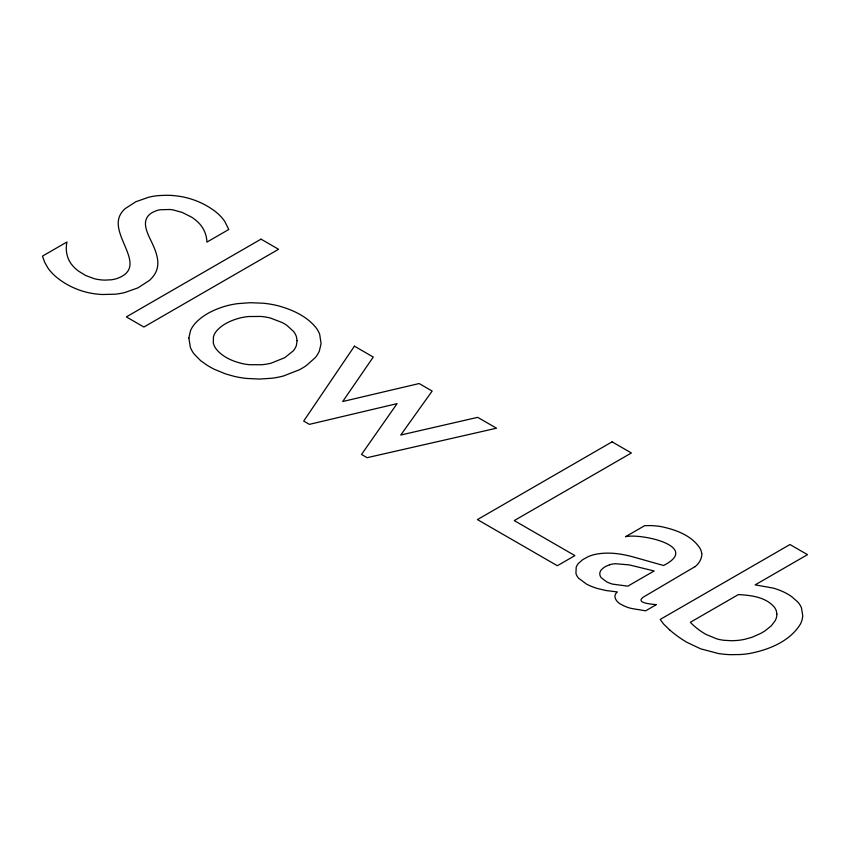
<?xml version="1.0" encoding="UTF-8"?>
<svg xmlns="http://www.w3.org/2000/svg" width="850" height="850" viewBox="0 0 850 850"><rect width="100%" height="100%" fill="white"/><g stroke="black" fill="none" stroke-linecap="round" stroke-linejoin="round"><path stroke-width="1.27" d="M694.939 566.695L643.142 597.231C634.929 603.309 652.779 604.201 656.349 604.637L645.649 610.81L631.444 608.472A29.665 17.128 0 0 1 621.839 604.743C616.941 602.852 611.734 596.105 617.398 591.951L605.699 590.474L597.348 588.466A50.224 28.996 0 0 1 586.521 584.099L578.574 578.202A28.433 16.416 0 0 1 575.949 573.367L576.173 567.332A27.997 16.161 0 0 1 578.499 563.338L582.654 559.693L588.115 556.676A29.336 16.936 0 0 1 595.595 554.306C608.154 551.767 621.18 553.626 633.399 556.994L663.574 565.505C701.399 546.199 640.369 533.024 625.494 536.733L644.683 525.661L650.197 525.587A44.827 25.883 0 0 1 660.949 526.575C675.591 529.614 691.964 535.426 700.251 548.707A39.578 22.854 0 0 1 701.654 553.318M609.577 564.782L605.933 566.302A22.706 13.111 0 0 0 603.968 567.481L601.503 569.617A16.023 9.244 0 0 0 599.877 572.889L599.824 573.389A17.223 9.945 0 0 0 599.909 574.887A16.331 9.424 0 0 0 601.237 577.724L606.518 581.74A27.827 16.065 0 0 0 612.521 584.12L627.81 586.16L654.128 570.966L629.17 564.878L615.304 563.709A16.49 9.52 0 0 0 609.577 564.782M669.726 630.009L663.584 624.006L660.206 619.438L789.958 544.531L807.5 554.657L755.151 584.874L773.139 588.072A54.528 31.482 0 0 1 786.101 593.204A59.341 34.255 0 0 1 791.658 596.615L797.736 601.949A46.304 26.733 0 0 1 801.444 607.771L802.761 615.708A60.031 34.659 0 0 1 800.456 624.017C789.756 641.548 768.634 649.889 749.264 653.544A57.216 33.033 0 0 1 740.053 654.543L730.586 654.67A57.991 33.479 0 0 1 718.239 653.491L700.676 648.837L686.906 642.313A137.211 79.22 0 0 1 669.789 629.988M171.317 195.436A51.351 29.644 0 0 1 181.486 196.648C193.577 198.857 205.19 203.819 214.986 211.257A75.491 43.584 0 0 1 224.719 221.351L228.788 229.479L206.911 242.112C206.752 234.844 203.66 227.747 198.486 222.657A54.953 31.726 0 0 0 191.611 217.175L182.357 212.479L173.57 210.024A29.144 16.83 0 0 0 169.692 209.493L160.161 209.748A17.361 10.03 0 0 0 156.071 210.789L152.437 212.447A22.483 12.984 0 0 0 147.688 216.474C143.31 222.413 146.242 230.265 148.867 236.289C154.19 247.573 162.531 262.267 154.519 274.476A51.244 29.591 0 0 1 149.441 280.415L137.934 287.863L124.663 292.581A45.613 26.339 0 0 1 115.079 294.206L102.287 294.514A50.362 29.07 0 0 1 89.675 292.942C78.03 290.562 66.938 285.441 57.588 278.099A81.749 47.196 0 0 1 47.812 267.803L44.604 262.129L42.5 256.105L66.991 241.974C65.067 250.346 67.022 259.632 72.93 266.018A55.282 31.918 0 0 0 78.604 271.161L85.648 275.496L94.18 278.672A29.304 16.915 0 0 0 104.848 280.118L111.286 279.788A21.293 12.293 0 0 0 117.056 278.502C148.994 266.996 110.691 237.278 119.627 216.059A43.127 24.894 0 0 1 125.046 208.728L135.894 201.716L149.005 197.136A44.285 25.564 0 0 1 158.546 195.606L166.111 195.277A52.041 30.047 0 0 1 171.317 195.436M695.013 566.727A32.81 18.944 0 0 0 700.379 560.023A34.574 19.964 0 0 0 701.771 553.318M188.87 338.034L190.336 347.267A62.114 35.859 0 0 0 194.246 354.163L200.579 360.612L206.922 365.139A89.261 51.531 0 0 0 214.593 369.399L225.611 373.926L234.334 376.391A63.665 36.752 0 0 0 246.585 378.441L259.494 379.058L271.968 378.229A56.408 32.566 0 0 0 283.549 375.955L299.264 369.824A77.679 44.848 0 0 0 306.319 365.574L315.138 357.765A59.245 34.202 0 0 0 319.366 350.976L321.077 343.697L319.706 334.39A61.88 35.732 0 0 0 315.807 327.42C306.489 316.094 292.442 309.751 278.577 305.904A63.07 36.412 0 0 0 263.319 303.227L250.304 302.706L237.713 303.631A58.193 33.596 0 0 0 225.994 305.989C214.317 309.368 202.651 314.819 194.533 324.126A57.8 33.373 0 0 0 190.464 330.82L188.87 338.034M297.064 340.659L296.406 345.376A37.591 21.707 0 0 1 293.303 350.848L284.729 357.691L271.086 363.184A37.336 21.558 0 0 1 261.63 364.746L249.592 364.703A37.931 21.898 0 0 1 241.942 363.513C232.103 361.123 221.956 356.703 215.709 348.404A38.409 22.174 0 0 1 213.318 342.848L213.424 337.057A36.731 21.207 0 0 1 216.059 331.606C221.818 324.498 230.616 320.567 239.254 318.166A38.388 22.164 0 0 1 248.731 316.529L260.759 316.444A36.996 21.356 0 0 1 270.194 317.964L282.168 322.522A54.602 31.524 0 0 1 286.822 325.316L293.601 331.479A39.833 23.003 0 0 1 296.512 337.089L297.064 340.659M776.857 614.082L776.826 615.156A38.654 22.312 0 0 1 775.264 620.553L771.396 625.738L765.213 630.711A66.704 38.516 0 0 1 760.463 633.537L751.963 637.287L744.791 639.296A39.004 22.525 0 0 1 737.29 640.433A39.546 22.833 0 0 1 731.478 640.709L724.019 640.294A32.651 18.849 0 0 1 717.06 638.966L706.084 634.472A90.206 52.084 0 0 1 690.359 622.285L738.384 594.564C750.996 595.329 765.563 596.912 774.318 607.123A29.941 17.287 0 0 1 776.358 610.991L776.857 614.082M354.429 346.173L303.694 421.069L309.389 424.362L397.078 403.633L361.516 454.453L367.115 457.683L496.517 428.209L477.7 417.35L400.743 435.03L432.161 391.053L419.156 383.541L342.709 401.519L373.267 357.053L354.429 346.173M261.014 239.148L126.342 316.901L143.884 327.027L278.556 249.273L261.014 239.148M612.096 441.841L477.434 519.594L557.345 565.728L574.887 555.602L514.25 520.593L631.38 452.976L612.096 441.841"/></g></svg>
